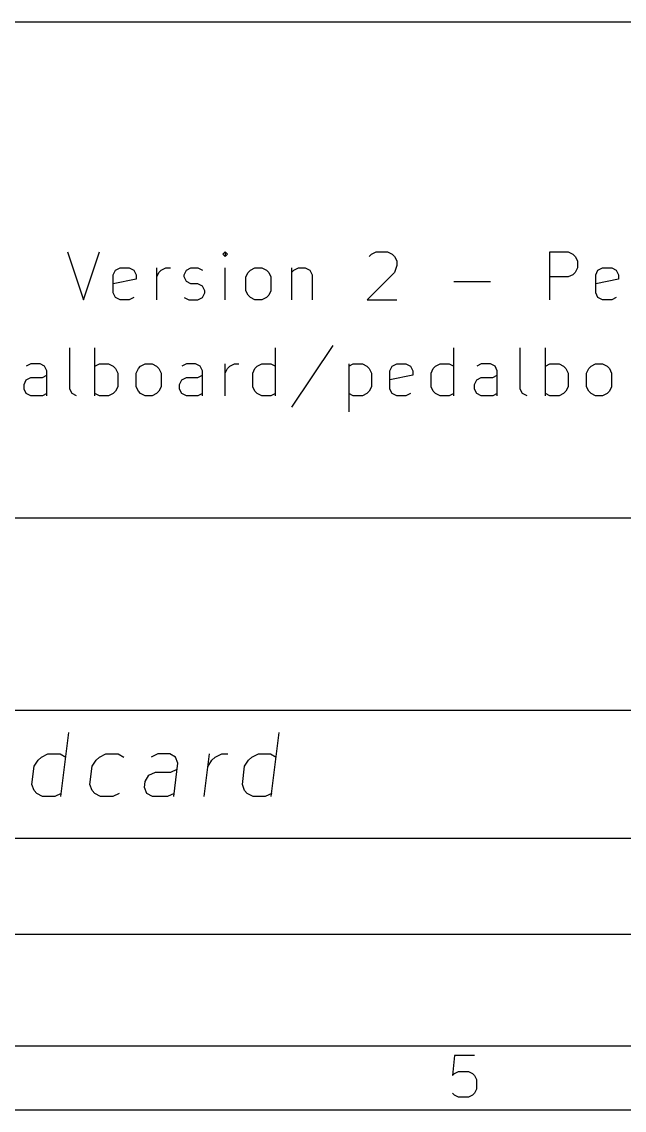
# Model space of a CAD drawing. Header units: millimetres. Extents: x 10 to 287, y -200 to -10.
# Drawn here: x 221.89 to 240.71, y -200.01 to -166.01 of the extents above; entities that cross this region are included whole.
import ezdxf

# ---------------------------------------------------------------- set-up
doc = ezdxf.new("R2010")
doc.units = ezdxf.units.MM
doc.layers.add('RED', color=14, linetype='CONTINUOUS')

msp = doc.modelspace()

# ---------------------------------------------------------------- linework, layer by layer
at = {"layer": 'RED', "linetype": 'CONTINUOUS'}
for p, q in [((177.0022, -166.0072), (285.0022, -166.0072)), ((223.3148, -173.1933), (223.8148, -174.6933)), ((223.8148, -174.6933), (224.3148, -173.1933)), ((228.2434, -173.1933), (228.172, -173.2647)), ((228.172, -173.2647), (228.2434, -173.3361)), ((228.3148, -173.2647), (228.2434, -173.1933)), ((228.2434, -173.1933), (228.2434, -173.3361)), ((228.2434, -173.3361), (228.3148, -173.2647)), ((232.7434, -173.3361), (232.8148, -173.2647)), ((232.8148, -173.2647), (232.9577, -173.1933)), ((232.9577, -173.1933), (233.3148, -173.1933)), ((233.3148, -173.1933), (233.4577, -173.2647)), ((233.4577, -173.2647), (233.5291, -173.3361)), ((233.5291, -173.3361), (233.6005, -173.479)), ((238.3863, -174.6933), (238.3863, -173.1933)), ((238.3863, -173.1933), (238.9577, -173.1933)), ((238.9577, -173.1933), (239.1006, -173.2647)), ((239.1006, -173.2647), (239.172, -173.3361)), ((239.172, -173.3361), (239.2434, -173.479)), ((224.8148, -173.7647), (224.9577, -173.6933)), ((224.9577, -173.6933), (225.2434, -173.6933)), ((225.2434, -173.6933), (225.3862, -173.7647)), ((226.1005, -174.6933), (226.1005, -173.6933)), ((226.2434, -173.7647), (226.3862, -173.6933)), ((226.3862, -173.6933), (226.5291, -173.6933)), ((227.0291, -173.7647), (227.172, -173.6933)), ((227.172, -173.6933), (227.3862, -173.6933)), ((227.3862, -173.6933), (227.5291, -173.7647)), ((228.2434, -174.6933), (228.2434, -173.6933)), ((229.0291, -173.7647), (229.172, -173.6933)), ((229.172, -173.6933), (229.3863, -173.6933)), ((229.3863, -173.6933), (229.5291, -173.7647)), ((230.3148, -173.6933), (230.3148, -174.6933)), ((230.3862, -173.7647), (230.5291, -173.6933)), ((230.5291, -173.6933), (230.7434, -173.6933)), ((230.7434, -173.6933), (230.8862, -173.7647)), ((233.6005, -173.6219), (233.5291, -173.8361)), ((233.6005, -173.479), (233.6005, -173.6219)), ((239.2434, -173.6933), (239.172, -173.8361)), ((239.2434, -173.479), (239.2434, -173.6933)), ((239.8863, -173.7647), (240.0292, -173.6933)), ((240.0292, -173.6933), (240.3149, -173.6933)), ((240.3149, -173.6933), (240.4577, -173.7647)), ((224.7434, -173.9076), (224.8148, -173.7647)), ((224.7434, -174.479), (224.7434, -173.9076)), ((225.4577, -174.0504), (224.7434, -174.1933)), ((225.3862, -173.7647), (225.4577, -173.9076)), ((225.4577, -173.9076), (225.4577, -174.0504)), ((226.1005, -173.979), (226.1719, -173.8361)), ((226.1719, -173.8361), (226.2434, -173.7647)), ((226.9577, -173.9076), (227.0291, -173.7647)), ((226.9577, -173.979), (226.9577, -173.9076)), ((227.0291, -174.1219), (226.9577, -173.979)), ((228.8863, -173.979), (228.9577, -173.8361)), ((228.8863, -174.4076), (228.8863, -173.979)), ((228.9577, -173.8361), (229.0291, -173.7647)), ((229.5291, -173.7647), (229.6006, -173.8361)), ((229.6006, -173.8361), (229.672, -173.979)), ((229.672, -173.979), (229.672, -174.4076)), ((230.3148, -173.8361), (230.3862, -173.7647)), ((230.8862, -173.7647), (230.9577, -173.9076)), ((230.9577, -173.9076), (230.9577, -174.6933)), ((233.5291, -173.8361), (232.6719, -174.6933)), ((238.9577, -173.979), (238.3863, -173.979)), ((239.1006, -173.9076), (238.9577, -173.979)), ((239.172, -173.8361), (239.1006, -173.9076)), ((239.8149, -173.9076), (239.8863, -173.7647)), ((239.8149, -174.479), (239.8149, -173.9076)), ((240.5292, -174.0504), (239.8149, -174.1933)), ((240.4577, -173.7647), (240.5292, -173.9076)), ((240.5292, -173.9076), (240.5292, -174.0504)), ((227.172, -174.1933), (227.0291, -174.1219)), ((227.3862, -174.1933), (227.172, -174.1933)), ((227.5291, -174.2647), (227.3862, -174.1933)), ((227.6005, -174.4076), (227.5291, -174.2647)), ((227.6005, -174.479), (227.6005, -174.4076)), ((228.9577, -174.5504), (228.8863, -174.4076)), ((229.672, -174.4076), (229.6006, -174.5504)), ((235.3863, -174.1219), (236.5292, -174.1219)), ((224.8148, -174.6219), (224.7434, -174.479)), ((224.9577, -174.6933), (224.8148, -174.6219)), ((225.2434, -174.6933), (224.9577, -174.6933)), ((225.3862, -174.6219), (225.2434, -174.6933)), ((226.9577, -174.6219), (227.1005, -174.6933)), ((227.1005, -174.6933), (227.3862, -174.6933)), ((227.3862, -174.6933), (227.5291, -174.6219)), ((227.5291, -174.6219), (227.6005, -174.479)), ((229.0291, -174.6219), (228.9577, -174.5504)), ((229.172, -174.6933), (229.0291, -174.6219)), ((229.3863, -174.6933), (229.172, -174.6933)), ((229.5291, -174.6219), (229.3863, -174.6933)), ((229.6006, -174.5504), (229.5291, -174.6219)), ((232.6719, -174.6933), (233.6005, -174.6933)), ((239.8863, -174.6219), (239.8149, -174.479)), ((240.0292, -174.6933), (239.8863, -174.6219)), ((240.3149, -174.6933), (240.0292, -174.6933)), ((240.4577, -174.6219), (240.3149, -174.6933)), ((223.3858, -177.479), (223.3858, -176.1933)), ((224.1715, -177.6933), (224.1715, -176.1933)), ((229.8143, -177.6933), (229.8143, -176.1933)), ((231.5999, -176.1219), (230.3142, -178.0504)), ((235.3856, -177.6933), (235.3856, -176.1933)), ((237.4569, -177.479), (237.4569, -176.1933)), ((238.2426, -177.6933), (238.2426, -176.1933)), ((222.1716, -176.6933), (222.0287, -176.7647)), ((222.4573, -176.6933), (222.1716, -176.6933)), ((222.6001, -176.7647), (222.4573, -176.6933)), ((222.6716, -176.9076), (222.6001, -176.7647)), ((224.1715, -176.7647), (224.3144, -176.6933)), ((224.3144, -176.6933), (224.6001, -176.6933)), ((224.6001, -176.6933), (224.7429, -176.7647)), ((224.7429, -176.7647), (224.8144, -176.8361)), ((225.5286, -176.8361), (225.6, -176.7647)), ((225.6, -176.7647), (225.7429, -176.6933)), ((225.7429, -176.6933), (225.9572, -176.6933)), ((225.9572, -176.6933), (226.1, -176.7647)), ((226.1, -176.7647), (226.1715, -176.8361)), ((227.0286, -176.6933), (226.8857, -176.7647)), ((227.3143, -176.6933), (227.0286, -176.6933)), ((227.4571, -176.7647), (227.3143, -176.6933)), ((227.5286, -176.9076), (227.4571, -176.7647)), ((228.2428, -177.6933), (228.2428, -176.6933)), ((228.3142, -176.8361), (228.3857, -176.7647)), ((228.3857, -176.7647), (228.5285, -176.6933)), ((228.5285, -176.6933), (228.6714, -176.6933)), ((229.1714, -176.8361), (229.2428, -176.7647)), ((229.2428, -176.7647), (229.3857, -176.6933)), ((229.3857, -176.6933), (229.6714, -176.6933)), ((229.6714, -176.6933), (229.8143, -176.7647)), ((232.0999, -176.6933), (232.0999, -178.1933)), ((232.0999, -176.7647), (232.2428, -176.6933)), ((232.2428, -176.6933), (232.5285, -176.6933)), ((232.5285, -176.6933), (232.6713, -176.7647)), ((232.6713, -176.7647), (232.7428, -176.8361)), ((233.3856, -176.9076), (233.457, -176.7647)), ((233.457, -176.7647), (233.5999, -176.6933)), ((233.5999, -176.6933), (233.8856, -176.6933)), ((233.8856, -176.6933), (234.0284, -176.7647)), ((234.0284, -176.7647), (234.0999, -176.9076)), ((234.7427, -176.8361), (234.8141, -176.7647)), ((234.8141, -176.7647), (234.957, -176.6933)), ((234.957, -176.6933), (235.2427, -176.6933)), ((235.2427, -176.6933), (235.3856, -176.7647)), ((236.2427, -176.6933), (236.0998, -176.7647)), ((236.5284, -176.6933), (236.2427, -176.6933)), ((236.6712, -176.7647), (236.5284, -176.6933)), ((236.7427, -176.9076), (236.6712, -176.7647)), ((238.2426, -176.7647), (238.3855, -176.6933)), ((238.3855, -176.6933), (238.6712, -176.6933)), ((238.6712, -176.6933), (238.814, -176.7647)), ((238.814, -176.7647), (238.8855, -176.8361)), ((239.5997, -176.8361), (239.6711, -176.7647)), ((239.6711, -176.7647), (239.814, -176.6933)), ((239.814, -176.6933), (240.0283, -176.6933)), ((240.0283, -176.6933), (240.1711, -176.7647)), ((240.1711, -176.7647), (240.2426, -176.8361)), ((222.0287, -177.1933), (222.1716, -177.1219)), ((222.1716, -177.1219), (222.5287, -177.1219)), ((222.5287, -177.1219), (222.6716, -177.0504)), ((222.6716, -177.6933), (222.6716, -176.9076)), ((224.8144, -176.8361), (224.8858, -176.979)), ((224.8858, -176.979), (224.8858, -177.4076)), ((225.4572, -176.979), (225.5286, -176.8361)), ((225.4572, -177.4076), (225.4572, -176.979)), ((226.1715, -176.8361), (226.2429, -176.979)), ((226.2429, -176.979), (226.2429, -177.4076)), ((226.8857, -177.1933), (227.0286, -177.1219)), ((227.0286, -177.1219), (227.3857, -177.1219)), ((227.3857, -177.1219), (227.5286, -177.0504)), ((227.5286, -177.6933), (227.5286, -176.9076)), ((228.2428, -176.979), (228.3142, -176.8361)), ((229.1, -176.979), (229.1714, -176.8361)), ((229.1, -177.4076), (229.1, -176.979)), ((232.7428, -176.8361), (232.8142, -176.979)), ((232.8142, -176.979), (232.8142, -177.4076)), ((233.3856, -177.479), (233.3856, -176.9076)), ((234.0999, -177.0504), (233.3856, -177.1933)), ((234.0999, -176.9076), (234.0999, -177.0504)), ((234.6713, -176.979), (234.7427, -176.8361)), ((234.6713, -177.4076), (234.6713, -176.979)), ((236.0998, -177.1933), (236.2427, -177.1219)), ((236.2427, -177.1219), (236.5998, -177.1219)), ((236.5998, -177.1219), (236.7427, -177.0504)), ((236.7427, -177.6933), (236.7427, -176.9076)), ((238.8855, -176.8361), (238.9569, -176.979)), ((238.9569, -176.979), (238.9569, -177.4076)), ((239.5283, -176.979), (239.5997, -176.8361)), ((239.5283, -177.4076), (239.5283, -176.979)), ((240.2426, -176.8361), (240.314, -176.979)), ((240.314, -176.979), (240.314, -177.4076)), ((221.9573, -177.3361), (222.0287, -177.1933)), ((221.9573, -177.479), (221.9573, -177.3361)), ((222.0287, -177.6219), (221.9573, -177.479)), ((223.4572, -177.6219), (223.3858, -177.479)), ((224.8858, -177.4076), (224.8144, -177.5504)), ((225.5286, -177.5504), (225.4572, -177.4076)), ((226.2429, -177.4076), (226.1715, -177.5504)), ((226.8143, -177.3361), (226.8857, -177.1933)), ((226.8143, -177.479), (226.8143, -177.3361)), ((226.8857, -177.6219), (226.8143, -177.479)), ((229.1714, -177.5504), (229.1, -177.4076)), ((232.8142, -177.4076), (232.7428, -177.5504)), ((233.457, -177.6219), (233.3856, -177.479)), ((234.7427, -177.5504), (234.6713, -177.4076)), ((236.0284, -177.3361), (236.0998, -177.1933)), ((236.0284, -177.479), (236.0284, -177.3361)), ((236.0998, -177.6219), (236.0284, -177.479)), ((237.5283, -177.6219), (237.4569, -177.479)), ((238.9569, -177.4076), (238.8855, -177.5504)), ((239.5997, -177.5504), (239.5283, -177.4076)), ((240.314, -177.4076), (240.2426, -177.5504)), ((222.1716, -177.6933), (222.0287, -177.6219)), ((222.5287, -177.6933), (222.1716, -177.6933)), ((222.6716, -177.6219), (222.5287, -177.6933)), ((223.6001, -177.6933), (223.4572, -177.6219)), ((224.3144, -177.6933), (224.1715, -177.6219)), ((224.6001, -177.6933), (224.3144, -177.6933)), ((224.7429, -177.6219), (224.6001, -177.6933)), ((224.8144, -177.5504), (224.7429, -177.6219)), ((225.6, -177.6219), (225.5286, -177.5504)), ((225.7429, -177.6933), (225.6, -177.6219)), ((225.9572, -177.6933), (225.7429, -177.6933)), ((226.1, -177.6219), (225.9572, -177.6933)), ((226.1715, -177.5504), (226.1, -177.6219)), ((227.0286, -177.6933), (226.8857, -177.6219)), ((227.3857, -177.6933), (227.0286, -177.6933)), ((227.5286, -177.6219), (227.3857, -177.6933)), ((229.2428, -177.6219), (229.1714, -177.5504)), ((229.3857, -177.6933), (229.2428, -177.6219)), ((229.6714, -177.6933), (229.3857, -177.6933)), ((229.8143, -177.6219), (229.6714, -177.6933)), ((232.2428, -177.6933), (232.0999, -177.6219)), ((232.5285, -177.6933), (232.2428, -177.6933)), ((232.6713, -177.6219), (232.5285, -177.6933)), ((232.7428, -177.5504), (232.6713, -177.6219)), ((233.5999, -177.6933), (233.457, -177.6219)), ((233.8856, -177.6933), (233.5999, -177.6933)), ((234.0284, -177.6219), (233.8856, -177.6933)), ((234.8141, -177.6219), (234.7427, -177.5504)), ((234.957, -177.6933), (234.8141, -177.6219)), ((235.2427, -177.6933), (234.957, -177.6933)), ((235.3856, -177.6219), (235.2427, -177.6933)), ((236.2427, -177.6933), (236.0998, -177.6219)), ((236.5998, -177.6933), (236.2427, -177.6933)), ((236.7427, -177.6219), (236.5998, -177.6933)), ((237.6712, -177.6933), (237.5283, -177.6219)), ((238.3855, -177.6933), (238.2426, -177.6219)), ((238.6712, -177.6933), (238.3855, -177.6933)), ((238.814, -177.6219), (238.6712, -177.6933)), ((238.8855, -177.5504), (238.814, -177.6219)), ((239.6711, -177.6219), (239.5997, -177.5504)), ((239.814, -177.6933), (239.6711, -177.6219)), ((240.0283, -177.6933), (239.814, -177.6933)), ((240.1711, -177.6219), (240.0283, -177.6933)), ((240.2426, -177.5504), (240.1711, -177.6219)), ((177.0022, -181.5072), (285.0022, -181.5072)), ((177.0022, -187.5072), (285.0022, -187.5072)), ((223.1103, -190.2116), (223.3603, -188.2116)), ((229.6817, -190.2116), (229.9317, -188.2116)), ((222.396, -189.0687), (222.5031, -188.9735)), ((222.5031, -188.9735), (222.7055, -188.8783)), ((222.7055, -188.8783), (223.0865, -188.8783)), ((223.0865, -188.8783), (223.265, -188.9735)), ((224.2055, -189.0687), (224.3126, -188.9735)), ((224.3126, -188.9735), (224.515, -188.8783)), ((224.515, -188.8783), (224.896, -188.8783)), ((224.896, -188.8783), (225.0745, -188.9735)), ((226.1341, -188.8783), (225.9317, -188.9735)), ((226.515, -188.8783), (226.1341, -188.8783)), ((226.6936, -188.9735), (226.515, -188.8783)), ((226.765, -189.164), (226.6936, -188.9735)), ((227.5864, -190.2116), (227.7531, -188.8783)), ((227.8245, -189.0687), (227.9317, -188.9735)), ((227.9317, -188.9735), (228.1341, -188.8783)), ((228.1341, -188.8783), (228.3245, -188.8783)), ((228.9674, -189.0687), (229.0745, -188.9735)), ((229.0745, -188.9735), (229.2769, -188.8783)), ((229.2769, -188.8783), (229.6579, -188.8783)), ((229.6579, -188.8783), (229.8364, -188.9735)), ((222.2055, -189.8306), (222.2769, -189.2592)), ((222.2769, -189.2592), (222.396, -189.0687)), ((224.015, -189.8306), (224.0864, -189.2592)), ((224.0864, -189.2592), (224.2055, -189.0687)), ((226.5388, -189.4497), (226.7412, -189.3544)), ((226.6341, -190.2116), (226.765, -189.164)), ((227.7055, -189.2592), (227.8245, -189.0687)), ((228.7769, -189.8306), (228.8483, -189.2592)), ((228.8483, -189.2592), (228.9674, -189.0687)), ((225.7412, -189.7354), (225.8603, -189.5449)), ((225.8603, -189.5449), (226.0627, -189.4497)), ((226.0627, -189.4497), (226.5388, -189.4497)), ((222.2769, -190.0211), (222.2055, -189.8306)), ((222.3603, -190.1164), (222.2769, -190.0211)), ((224.0864, -190.0211), (224.015, -189.8306)), ((224.1698, -190.1164), (224.0864, -190.0211)), ((225.7174, -189.9259), (225.7412, -189.7354)), ((225.7888, -190.1164), (225.7174, -189.9259)), ((228.8483, -190.0211), (228.7769, -189.8306)), ((228.9317, -190.1164), (228.8483, -190.0211)), ((222.5389, -190.2116), (222.3603, -190.1164)), ((222.9198, -190.2116), (222.5389, -190.2116)), ((223.1222, -190.1164), (222.9198, -190.2116)), ((224.3484, -190.2116), (224.1698, -190.1164)), ((224.7293, -190.2116), (224.3484, -190.2116)), ((224.9317, -190.1164), (224.7293, -190.2116)), ((225.9674, -190.2116), (225.7888, -190.1164)), ((226.4436, -190.2116), (225.9674, -190.2116)), ((226.646, -190.1164), (226.4436, -190.2116)), ((229.1103, -190.2116), (228.9317, -190.1164)), ((229.4912, -190.2116), (229.1103, -190.2116)), ((229.6936, -190.1164), (229.4912, -190.2116)), ((177.0022, -191.5072), (285.0022, -191.5072)), ((177.0022, -194.5072), (285.0022, -194.5072)), ((285.0022, -198.0072), (12, -198.0072)), ((285.0022, -198.0072), (177.0022, -198.0072)), ((235.4081, -198.3009), (235.3462, -198.9199)), ((236.0271, -198.3009), (235.4081, -198.3009)), ((235.3462, -198.9199), (235.4081, -198.858)), ((235.4081, -198.858), (235.5319, -198.7961)), ((235.5319, -198.7961), (235.8414, -198.7961)), ((235.8414, -198.7961), (235.9652, -198.858)), ((235.9652, -198.858), (236.0271, -198.9199)), ((236.0271, -198.9199), (236.089, -199.0437)), ((236.089, -199.0437), (236.089, -199.3532)), ((235.4081, -199.539), (235.3462, -199.477)), ((235.5319, -199.6009), (235.4081, -199.539)), ((235.9652, -199.539), (235.8414, -199.6009)), ((236.0271, -199.477), (235.9652, -199.539)), ((236.089, -199.3532), (236.0271, -199.477)), ((235.8414, -199.6009), (235.5319, -199.6009)), ((287.0022, -200.0072), (10, -200.0072))]:
    msp.add_line(p, q, dxfattribs=at)

doc.saveas('drawing.dxf')
